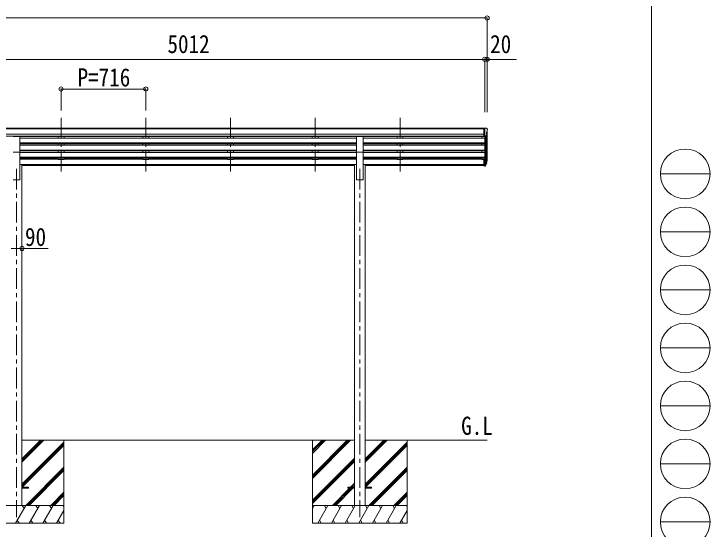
# Model space of a CAD drawing. Units: millimetres at full size, sheet at 1:35; some dimension numbers follow another scale. Extents: x -9837 to 9837, y -6790 to 6790.
# Drawn here: x 3955 to 9837, y -4225 to 126 of the extents above; entities that cross this region are included whole.
import ezdxf
from ezdxf.enums import TextEntityAlignment as Align

# ---------------------------------------------------------------- set-up
doc = ezdxf.new("R2010")
doc.units = ezdxf.units.MM
doc.header["$LTSCALE"] = 35
doc.header["$PDMODE"] = 32
doc.header["$PDSIZE"] = 35
doc.linetypes.add('CHAIN1', pattern=[8, 5, -1, 1, -1])
for name, color, linetype, lineweight in [('0-0_0', 7, 'Continuous', 9), ('0-1_本体', 5, 'CHAIN1', 9), ('0-3_ELV2', 4, 'Continuous', 9), ('0-6_OTH_LINE', 6, 'Continuous', 9), ('F-0_240', 7, 'Continuous', 9)]:
    doc.layers.add(name, color=color, linetype=linetype, lineweight=lineweight)
doc.layers.add('0-7_SHAPE', color=7, linetype='Continuous')
doc.styles.add('ＭＳ ゴシック', font='')
doc.styles.get('ＭＳ ゴシック').set_extended_font_data('MS Gothic')

msp = doc.modelspace()

# ---------------------------------------------------------------- linework, layer by layer
at = {"layer": '0-0_0'}
for p, q in [((4022.56, -3475.1), (6832.16, -3475.1)), ((4022.56, -3660.73), (4208.19, -3475.1)), ((4022.56, -3646.59), (4194.05, -3475.1)), ((4022.56, -3632.45), (4179.91, -3475.1)), ((4022.56, -3844.58), (4377.36, -3489.78)), ((4022.56, -3858.72), (4377.36, -3503.92)), ((4024.82, -3870.6), (4377.36, -3518.07)), ((4377.36, -3475.1), (4377.36, -4175.1)), ((6477.36, -3475.1), (6477.36, -4175.1)), ((6477.36, -3769.28), (6771.54, -3475.1)), ((6477.36, -3783.42), (6785.68, -3475.1)), ((6477.36, -3797.56), (6799.82, -3475.1)), ((6477.36, -3585.43), (6587.69, -3475.1)), ((6477.36, -3571.29), (6573.55, -3475.1)), ((6477.36, -3557.15), (6559.41, -3475.1)), ((6922.56, -3475.1), (7953.36, -3475.1)), ((6922.56, -3660.73), (7108.19, -3475.1)), ((6922.56, -3646.59), (7094.05, -3475.1)), ((6922.56, -3632.45), (7079.91, -3475.1)), ((6922.56, -3844.58), (7277.36, -3489.78)), ((6922.56, -3858.72), (7277.36, -3503.92)), ((6924.82, -3870.6), (7277.36, -3518.07)), ((7277.36, -3475.1), (7277.36, -4175.1)), ((6477.36, -3981.41), (6832.16, -3626.61)), ((6477.36, -3995.55), (6832.16, -3640.75)), ((4054.17, -4025.1), (4377.36, -3701.91)), ((6477.36, -4009.7), (6832.16, -3654.9)), ((6954.17, -4025.1), (7277.36, -3701.91)), ((4068.31, -4025.1), (4377.36, -3716.05)), ((4082.45, -4025.1), (4377.36, -3730.2)), ((6968.31, -4025.1), (7277.36, -3716.05)), ((6982.45, -4025.1), (7277.36, -3730.2)), ((6645.8, -4025.1), (6791.3, -3879.6)), ((6659.94, -4025.1), (6805.44, -3879.6)), ((6674.09, -4025.1), (6819.59, -3879.6)), ((6800.3, -3870.6), (6832.16, -3838.74)), ((6814.44, -3870.6), (6832.16, -3852.89)), ((6828.59, -3870.6), (6832.16, -3867.03)), ((4266.3, -4025.1), (4377.36, -3914.04)), ((4280.44, -4025.1), (4377.36, -3928.19)), ((7166.3, -4025.1), (7277.36, -3914.04)), ((7180.44, -4025.1), (7277.36, -3928.19)), ((4294.59, -4025.1), (4377.36, -3942.33)), ((7194.59, -4025.1), (7277.36, -3942.33)), ((4377.36, -4025.1), (3577.36, -4025.1)), ((3968.52, -4175.1), (4055.12, -4025.1)), ((4040.12, -4051.08), (4025.12, -4025.1)), ((4083.99, -4175.1), (4170.59, -4025.1)), ((4155.59, -4051.08), (4140.59, -4025.1)), ((4199.46, -4175.1), (4286.06, -4025.1)), ((4256.06, -4025.1), (4271.06, -4051.08)), ((4371.53, -4025.1), (4377.36, -4035.2)), ((7277.36, -4025.1), (6477.36, -4025.1)), ((6477.36, -4052.6), (6493.24, -4025.1)), ((6522.11, -4175.1), (6608.71, -4025.1)), ((6593.71, -4051.08), (6578.71, -4025.1)), ((6637.58, -4175.1), (6724.18, -4025.1)), ((6709.18, -4051.08), (6694.18, -4025.1)), ((6753.05, -4175.1), (6839.65, -4025.1)), ((6824.65, -4051.08), (6809.65, -4025.1)), ((6868.52, -4175.1), (6955.12, -4025.1)), ((6940.12, -4051.08), (6925.12, -4025.1)), ((6983.99, -4175.1), (7070.59, -4025.1)), ((7055.59, -4051.08), (7040.59, -4025.1)), ((7099.46, -4175.1), (7186.06, -4025.1)), ((7156.06, -4025.1), (7171.06, -4051.08)), ((7271.53, -4025.1), (7277.36, -4035.2)), ((4314.93, -4175.1), (4377.36, -4066.96)), ((7214.93, -4175.1), (7277.36, -4066.96)), ((3577.36, -4175.1), (4377.36, -4175.1)), ((3983.52, -4149.12), (3998.51, -4175.1)), ((4098.98, -4149.12), (4113.98, -4175.1)), ((4214.45, -4149.12), (4229.45, -4175.1)), ((4329.92, -4149.12), (4344.92, -4175.1)), ((6477.36, -4175.1), (7277.36, -4175.1)), ((6537.1, -4149.12), (6552.1, -4175.1)), ((6652.57, -4149.12), (6667.57, -4175.1)), ((6768.05, -4149.12), (6783.05, -4175.1)), ((6883.52, -4149.12), (6898.51, -4175.1)), ((6998.98, -4149.12), (7013.98, -4175.1)), ((7114.45, -4149.12), (7129.45, -4175.1)), ((7229.92, -4149.12), (7244.92, -4175.1))]:
    msp.add_line(p, q, dxfattribs=at)
at = {"layer": '0-1_本体'}
for p, q in [((4353.36, -750.7), (4353.36, -1228.22)), ((5069.36, -750.7), (5069.36, -1228.22)), ((5785.36, -750.7), (5785.36, -1228.22)), ((6501.36, -750.7), (6501.36, -1228.22)), ((7217.36, -750.7), (7217.36, -1228.22)), ((3977.36, -1181.53), (3977.36, -4125.1)), ((6877.36, -1181.53), (6877.36, -4125.1))]:
    msp.add_line(p, q, dxfattribs=at)
at = {"layer": '0-3_ELV2'}
for p, q in [((2937.86, -839.82), (7926.86, -839.82)), ((2937.86, -845.04), (7926.86, -845.04)), ((7926.86, -838.22), (7916.86, -838.31)), ((7916.86, -839.82), (7916.86, -838.31)), ((7926.86, -910.21), (7926.86, -838.22)), ((7945.36, -838.22), (7926.86, -838.22)), ((7933.36, -911.21), (7933.36, -838.22)), ((7945.36, -838.22), (7947.69, -838.36)), ((7947.36, -872.73), (7947.36, -889.01)), ((7952.83, -869.4), (7947.51, -872.47)), ((7948.45, -838.79), (7952.52, -844.6)), ((7953.36, -868.8), (7953.36, -1103.46)), ((7955.36, -847.59), (7955.36, -848.22)), ((7926.86, -888.57), (2927.86, -888.57)), ((7926.86, -906.42), (2927.86, -906.42)), ((3949.86, -908.85), (4004.86, -908.85)), ((4004.86, -1040.65), (4004.86, -908.85)), ((6849.86, -909.67), (4004.86, -909.67)), ((6849.86, -922.18), (4004.86, -922.18)), ((4328.36, -909.67), (4328.36, -922.18)), ((4378.36, -909.67), (4378.36, -922.08)), ((5044.36, -909.67), (5044.36, -922.18)), ((5094.36, -909.67), (5094.36, -922.08)), ((5760.36, -909.67), (5760.36, -922.18)), ((5810.36, -909.67), (5810.36, -922.08)), ((6476.36, -909.67), (6476.36, -922.18)), ((6526.36, -909.67), (6526.36, -922.08)), ((6849.86, -1040.65), (6849.86, -908.85)), ((6849.86, -908.85), (6904.86, -908.85)), ((6904.86, -1040.65), (6904.86, -908.85)), ((7926.86, -909.77), (6904.86, -909.77)), ((6904.86, -922.18), (7933.36, -922.18)), ((7192.36, -909.67), (7192.36, -922.18)), ((7242.36, -909.67), (7242.36, -922.08)), ((7908.36, -909.67), (7908.36, -922.18)), ((7926.86, -910.21), (7933.36, -910.21)), ((7933.36, -911.21), (7938.57, -910.89)), ((7933.36, -911.21), (7933.36, -1103.83)), ((7939.36, -910.73), (7939.37, -1148.6)), ((7940.98, -909.39), (7949.99, -893.8)), ((7948.39, -896.57), (7948.39, -1130.17)), ((6849.86, -964.06), (4004.86, -964.06)), ((6849.86, -965.55), (4004.86, -965.55)), ((6849.86, -969.87), (4004.86, -969.87)), ((6849.86, -982.73), (4004.86, -982.73)), ((4328.36, -969.87), (4328.36, -982.73)), ((4378.36, -969.87), (4378.36, -982.73)), ((5044.36, -969.87), (5044.36, -982.73)), ((5094.36, -969.87), (5094.36, -982.73)), ((5760.36, -969.87), (5760.36, -982.73)), ((5810.36, -969.87), (5810.36, -982.73)), ((6476.36, -969.87), (6476.36, -982.73)), ((6526.36, -969.87), (6526.36, -982.73)), ((6904.86, -964.06), (7933.36, -964.06)), ((6904.86, -965.55), (7933.36, -965.55)), ((6904.86, -969.87), (7933.36, -969.87)), ((6904.86, -982.73), (7933.36, -982.73)), ((7192.36, -969.87), (7192.36, -982.73)), ((7242.36, -969.87), (7242.36, -982.73)), ((7908.36, -969.87), (7908.36, -982.73)), ((3949.86, -1040.65), (4004.86, -1040.65)), ((6849.86, -1024.61), (4004.86, -1024.61)), ((6849.86, -1026.1), (4004.86, -1026.1)), ((6849.86, -1030.42), (4004.86, -1030.42)), ((4004.86, -1040.65), (4004.86, -1275.1)), ((6849.86, -1043.28), (4004.86, -1043.28)), ((4328.36, -1030.42), (4328.36, -1043.18)), ((4378.36, -1030.42), (4378.36, -1043.28)), ((5044.36, -1030.42), (5044.36, -1043.18)), ((5094.36, -1030.42), (5094.36, -1043.28)), ((5760.36, -1030.42), (5760.36, -1043.18)), ((5810.36, -1030.42), (5810.36, -1043.28)), ((6476.36, -1030.42), (6476.36, -1043.18)), ((6526.36, -1030.42), (6526.36, -1043.28)), ((6849.86, -1040.65), (6849.86, -1275.1)), ((6849.86, -1040.65), (6904.86, -1040.65)), ((6904.86, -1024.61), (7933.36, -1024.61)), ((6904.86, -1026.1), (7933.36, -1026.1)), ((6904.86, -1030.42), (7933.36, -1030.42)), ((6904.86, -1040.65), (6904.86, -1275.1)), ((6904.86, -1043.28), (7933.36, -1043.28)), ((7192.36, -1030.42), (7192.36, -1043.18)), ((7242.36, -1030.42), (7242.36, -1043.28)), ((7908.36, -1030.42), (7908.36, -1043.28)), ((6849.86, -1085.15), (4004.86, -1085.15)), ((6849.86, -1086.65), (4004.86, -1086.65)), ((6849.86, -1090.97), (4004.86, -1090.97)), ((4328.36, -1099.51), (4004.86, -1099.51)), ((4328.36, -1090.97), (4328.36, -1104.46)), ((4378.36, -1104.46), (4328.36, -1104.46)), ((4378.36, -1090.97), (4378.36, -1104.46)), ((5044.36, -1099.51), (4378.36, -1099.51)), ((5044.36, -1090.97), (5044.36, -1104.46)), ((5094.36, -1104.46), (5044.36, -1104.46)), ((5094.36, -1090.97), (5094.36, -1104.46)), ((5760.36, -1099.51), (5094.36, -1099.51)), ((5760.36, -1090.97), (5760.36, -1104.46)), ((5810.36, -1104.46), (5760.36, -1104.46)), ((5810.36, -1090.97), (5810.36, -1104.46)), ((6476.36, -1099.51), (5810.36, -1099.51)), ((6476.36, -1090.97), (6476.36, -1104.46)), ((6526.36, -1104.46), (6476.36, -1104.46)), ((6526.36, -1090.97), (6526.36, -1104.46)), ((6849.86, -1099.51), (6526.36, -1099.51)), ((6904.86, -1085.15), (7933.36, -1085.15)), ((6904.86, -1086.65), (7933.36, -1086.65)), ((6904.86, -1090.97), (7933.36, -1090.97)), ((6904.86, -1099.51), (7192.36, -1099.51)), ((7192.36, -1090.97), (7192.36, -1104.46)), ((7242.36, -1104.46), (7192.36, -1104.46)), ((7242.36, -1090.97), (7242.36, -1104.46)), ((7908.36, -1099.51), (7242.36, -1099.51)), ((7908.36, -1090.97), (7908.36, -1104.46)), ((7908.36, -1104.46), (7926.86, -1104.46)), ((7926.86, -1103.83), (7926.86, -1157.86)), ((7926.86, -1103.83), (7933.36, -1103.83)), ((7933.36, -1103.83), (7933.36, -1158.6)), ((7951.66, -1116.64), (7948.39, -1123.7)), ((4022.56, -1146.1), (4004.86, -1146.1)), ((4022.56, -1146.1), (4022.56, -4025.1)), ((6832.16, -1146.53), (4022.56, -1146.53)), ((6832.16, -1147.93), (4022.56, -1147.93)), ((6832.16, -1155.61), (4022.56, -1155.61)), ((6832.16, -1146.1), (6832.16, -4025.1)), ((6832.16, -1146.1), (6849.86, -1146.1)), ((6922.56, -1146.1), (6904.86, -1146.1)), ((6922.56, -1146.1), (6922.56, -4025.1)), ((6922.56, -1146.53), (7926.86, -1146.53)), ((6922.56, -1147.93), (7926.86, -1147.93)), ((7926.86, -1155.61), (6922.56, -1155.61)), ((7926.86, -1143.96), (7933.36, -1143.96)), ((7926.86, -1148.84), (7933.36, -1148.84)), ((7926.86, -1157.86), (7933.36, -1157.86)), ((7933.36, -1148.86), (7938.49, -1148.86)), ((7933.36, -1150.66), (7938.2, -1150.66)), ((7933.36, -1158.6), (7938.2, -1158.6)), ((7939.79, -1148.18), (7947.55, -1132.77)), ((7949, -1133.13), (7940.8, -1149.31)), ((7949.61, -1133.69), (7940.8, -1157.24)), ((7952.27, -1118.01), (7948.39, -1125.96)), ((7949.95, -1129.29), (7949.61, -1133.69)), ((3949.86, -1275.1), (4004.86, -1275.1)), ((6849.86, -1275.1), (6904.86, -1275.1)), ((4022.56, -3870.6), (4077.36, -3870.6)), ((4022.56, -3879.6), (4077.36, -3879.6)), ((4077.36, -3870.6), (4077.36, -3879.6)), ((6777.36, -3870.6), (6777.36, -3879.6)), ((6777.36, -3870.6), (6832.16, -3870.6)), ((6777.36, -3879.6), (6832.16, -3879.6)), ((6922.56, -3870.6), (6977.36, -3870.6)), ((6922.56, -3879.6), (6977.36, -3879.6)), ((6977.36, -3870.6), (6977.36, -3879.6))]:
    msp.add_line(p, q, dxfattribs=at)
for centre, radius, start, end in [((7947.66, -872.73), 0.3, 120, 180), ((7947.63, -839.36), 1, 35, 86.5), ((7952.36, -847.59), 3, 0, 87), ((7948.45, -865.03), 6.18, 315.00103, 354.2965), ((7753.36, -848.22), 202, 355.05096, 0), ((7938.39, -907.89), 3, 273.5, 330), ((7947.66, -889.01), 0.3, 180, 265.2833), ((7947.39, -892.3), 3, 330, 85.2833), ((7922.77, -1107.14), 30.41, 341.80266, 352.8448), ((7924.18, -1108.9), 29.53, 342.01856, 353.49194)]:
    msp.add_arc(centre, radius, start, end, dxfattribs=at)
for centre, major_axis, ratio, start_param, end_param in [((7865.5, -1102.65), (-87.93, 4.42), 0.541684, 3.060334, 3.2172517), ((7864.71, -1109.33), (89.06, 1.43), 0.57596, 6.1985533, 6.3701348), ((7938.2, -1147.95), (3, 0), 0.90356, 4.712389, 5.7595865), ((7938.2, -1155.89), (-3, 0), 0.90356, 1.5707963, 2.6179939), ((7938.49, -1147.5), (1.5, 0), 0.90356, 4.712389, 5.7595865), ((7863.44, -1109.23), (88.05, 0), 0.90356, 5.9828017, 6.0168888), ((7948.65, -1129.29), (-1.3, 0), 0.90356, 2.9359903, 4.9130961), ((7862.73, -1113.1), (89.07, 0), 0.90356, 6.0316505, 6.077583)]:
    msp.add_ellipse(centre, major_axis=major_axis, ratio=ratio, start_param=start_param, end_param=end_param, dxfattribs=at)
at = {"layer": '0-6_OTH_LINE'}
for p, q in [((-2110.64, 91.95), (7953.36, 91.95)), ((7953.36, 91.95), (7953.36, -700.7)), ((2921.36, -258.05), (7933.36, -258.05)), ((7933.36, -258.05), (7933.36, -703.46)), ((7933.36, -258.05), (7953.36, -258.05)), ((7953.36, -258.05), (7953.36, -703.46)), ((4353.36, -508.05), (4353.36, -690.5)), ((4353.36, -508.05), (5069.36, -508.05)), ((5069.36, -508.05), (5069.36, -690.5)), ((3932.16, -1854.65), (4022.56, -1854.65))]:
    msp.add_line(p, q, dxfattribs=at)
at = {"layer": '0-6_OTH_LINE', "lineweight": 18}
for p, q in [((8202.19, -258.05), (7953.36, -258.05)), ((4022.56, -1854.65), (4244.51, -1854.65))]:
    msp.add_line(p, q, dxfattribs=at)
at = {"layer": '0-6_OTH_LINE'}
for p in [(7953.36, 91.95), (7933.36, -258.05), (7953.36, -258.05), (4353.36, -508.05), (5069.36, -508.05), (4022.56, -1854.65)]:
    msp.add_point(p, dxfattribs=at)
at = {"layer": 'F-0_240', "color": 5}
msp.add_line((9342.6, 6790), (9342.6, -6790), dxfattribs=at)
at = {"layer": 'F-0_240', "color": 4}
for p, q in [((9417.4, -1225), (9837.4, -1225)), ((9417.4, -1715), (9837.4, -1715)), ((9417.4, -2205), (9837.4, -2205)), ((9417.4, -2695), (9837.4, -2695)), ((9417.4, -3185), (9837.4, -3185)), ((9417.4, -3675), (9837.4, -3675)), ((9417.4, -4165), (9837.4, -4165))]:
    msp.add_line(p, q, dxfattribs=at)
for centre in [(9627.4, -1225), (9627.4, -1715), (9627.4, -2205), (9627.4, -2695), (9627.4, -3185), (9627.4, -3675), (9627.4, -4165)]:
    msp.add_circle(centre, 210, dxfattribs=at)

# ---------------------------------------------------------------- texts
at = {"layer": '0-6_OTH_LINE', "color": 7, "style": 'ＭＳ ゴシック', "width": 0.85}
for s, p in [('5012', (5252.36, -251.05)), ('20', (7978.94, -251.47)), ('P=716', (4492.61, -533.05)), ('90', (4048.56, -1880.23))]:
    msp.add_text(s, height=154, dxfattribs=at).set_placement(p, align=Align.BOTTOM_LEFT)
at = {"layer": '0-7_SHAPE', "style": 'ＭＳ ゴシック', "width": 0.85}
msp.add_text('G.L', height=154, dxfattribs=at).set_placement((7734.03, -3475.75), align=Align.BOTTOM_LEFT)

doc.saveas('drawing.dxf')
